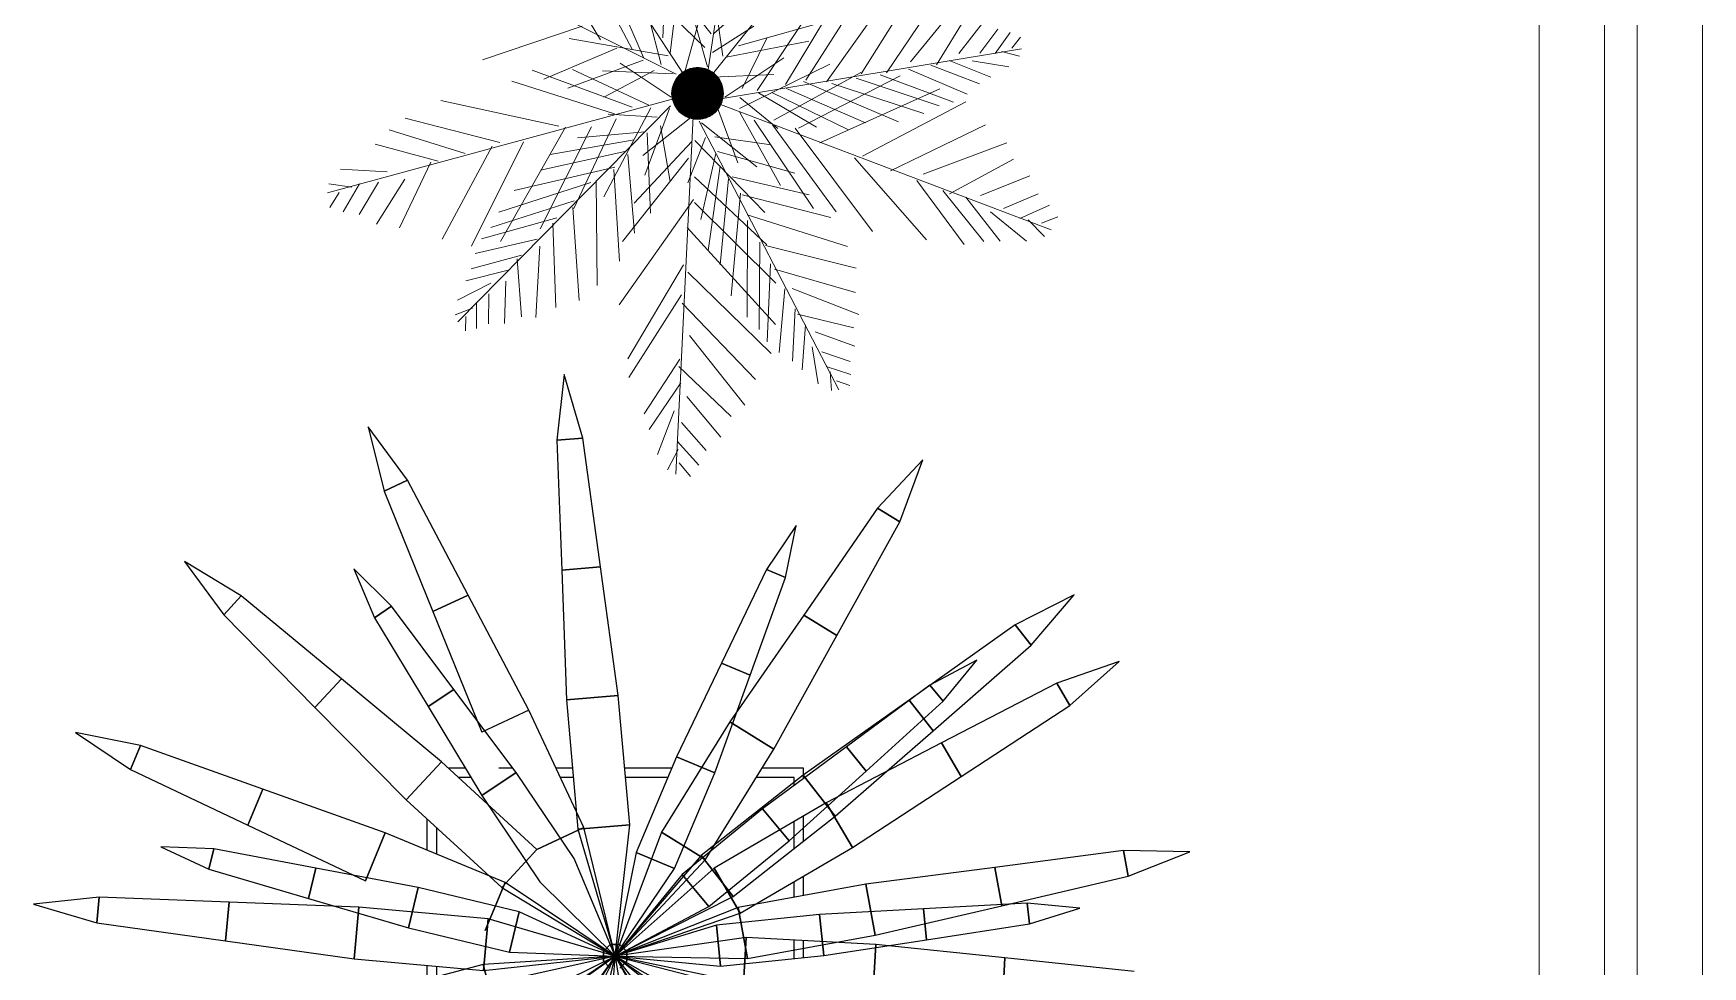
# Model space of a CAD drawing. Header units: inches. Extents: x -98933 to 1585249, y -3352739 to 192771.
# Drawn here: x 42597.1 to 42648.2, y 50058.7 to 50087.3 of the extents above; entities that cross this region are included whole.
import ezdxf

# ---------------------------------------------------------------- set-up
doc = ezdxf.new("R2010")
doc.units = ezdxf.units.IN
doc.header["$MEASUREMENT"] = 0
doc.layers.get('0').update_dxf_attribs({"lineweight": 0})
doc.layers.add('BOUNDARY', color=7, linetype='Continuous', lineweight=0, true_color=0x999900)
doc.layers.add('IFF-PLANTS', color=3, linetype='Continuous', lineweight=0)
doc.layers.add('PEJZAJ', color=7, linetype='Continuous')

# ---------------------------------------------------------------- blocks, each defined once
blk = doc.blocks.new('BITKI4')
at = {"color": 3}
for p, q in [((-0.0424, 0.4646), (-0.0482, 0.4122)), ((-0.0424, 0.4646), (-0.0482, 0.4122)), ((-0.0276, 0.414), (-0.0424, 0.4646)), ((-0.0276, 0.414), (-0.0424, 0.4646)), ((-0.0424, 0.4646), (-0.0424, 0.4646)), ((-0.0424, 0.4646), (-0.0424, 0.4646)), ((-0.1673, 0.3803), (-0.1985, 0.4228)), ((-0.1985, 0.4228), (-0.186, 0.3716)), ((-0.1985, 0.4228), (-0.1985, 0.4228)), ((-0.0276, 0.414), (-0.0482, 0.4122)), ((-0.0482, 0.4122), (-0.0276, 0.414)), ((-0.0482, 0.4122), (-0.0276, 0.414)), ((-0.0276, 0.414), (-0.0482, 0.4122)), ((-0.0134, 0.3114), (-0.0276, 0.414)), ((-0.0134, 0.3114), (-0.0276, 0.414)), ((-0.0482, 0.4122), (-0.0443, 0.3087)), ((-0.0482, 0.4122), (-0.0443, 0.3087)), ((0.2434, 0.3966), (0.2073, 0.3581)), ((0.2249, 0.3472), (0.2434, 0.3966)), ((0.2434, 0.3966), (0.2434, 0.3966)), ((-0.186, 0.3716), (-0.1673, 0.3803)), ((-0.1673, 0.3803), (-0.186, 0.3716)), ((-0.1189, 0.2888), (-0.1673, 0.3803)), ((-0.186, 0.3716), (-0.147, 0.2757)), ((0.2073, 0.3581), (0.1484, 0.2729)), ((0.1748, 0.2566), (0.2249, 0.3472)), ((0.2073, 0.3581), (0.2249, 0.3472)), ((0.2249, 0.3472), (0.2073, 0.3581)), ((0.1424, 0.3442), (0.1188, 0.3093)), ((0.134, 0.3029), (0.1424, 0.3442)), ((0.1424, 0.3442), (0.1424, 0.3442)), ((-0.2998, 0.2882), (-0.3449, 0.3155)), ((-0.3449, 0.3155), (-0.3449, 0.3155)), ((-0.3449, 0.3155), (-0.3137, 0.273)), ((-0.2998, 0.2882), (-0.3449, 0.3155)), ((-0.3449, 0.3155), (-0.3449, 0.3155)), ((-0.3449, 0.3155), (-0.3137, 0.273)), ((-0.18, 0.28), (-0.21, 0.3097)), ((-0.21, 0.3097), (-0.21, 0.3097)), ((-0.21, 0.3097), (-0.1937, 0.2708)), ((-0.0443, 0.3087), (-0.0134, 0.3114)), ((-0.0443, 0.3087), (-0.0134, 0.3114)), ((-0.0134, 0.3114), (-0.0443, 0.3087)), ((-0.0134, 0.3114), (-0.0443, 0.3087)), ((-0.0443, 0.3087), (-0.0405, 0.2053)), ((-0.0443, 0.3087), (-0.0405, 0.2053)), ((0.0007, 0.2089), (-0.0134, 0.3114)), ((0.0007, 0.2089), (-0.0134, 0.3114)), ((0.1188, 0.3093), (0.0829, 0.2346)), ((0.1188, 0.3093), (0.134, 0.3029)), ((0.134, 0.3029), (0.1188, 0.3093)), ((0.1058, 0.225), (0.134, 0.3029)), ((-0.2998, 0.2882), (-0.3137, 0.273)), ((-0.3137, 0.273), (-0.2998, 0.2882)), ((-0.2998, 0.2882), (-0.3137, 0.273)), ((-0.3137, 0.273), (-0.2998, 0.2882)), ((-0.22, 0.2221), (-0.2998, 0.2882)), ((-0.22, 0.2221), (-0.2998, 0.2882)), ((-0.1937, 0.2708), (-0.18, 0.28)), ((-0.18, 0.28), (-0.1937, 0.2708)), ((-0.1303, 0.2137), (-0.18, 0.28)), ((-0.1189, 0.2888), (-0.147, 0.2757)), ((-0.147, 0.2757), (-0.1189, 0.2888)), ((-0.0705, 0.1972), (-0.1189, 0.2888)), ((0.3639, 0.2889), (0.3168, 0.265)), ((0.3639, 0.2889), (0.3168, 0.265)), ((0.3296, 0.2488), (0.3639, 0.2889)), ((0.3296, 0.2488), (0.3639, 0.2889)), ((0.3639, 0.2889), (0.3639, 0.2889)), ((0.3639, 0.2889), (0.3639, 0.2889)), ((-0.3137, 0.273), (-0.241, 0.1993)), ((-0.3137, 0.273), (-0.241, 0.1993)), ((-0.1937, 0.2708), (-0.1509, 0.1999)), ((-0.147, 0.2757), (-0.108, 0.1797)), ((0.1484, 0.2729), (0.0896, 0.1877)), ((0.1748, 0.2566), (0.1484, 0.2729)), ((0.1484, 0.2729), (0.1748, 0.2566)), ((0.1247, 0.1659), (0.1748, 0.2566)), ((0.3168, 0.265), (0.2324, 0.2051)), ((0.3168, 0.265), (0.2324, 0.2051)), ((0.3296, 0.2488), (0.3168, 0.265)), ((0.3168, 0.265), (0.3296, 0.2488)), ((0.3296, 0.2488), (0.3168, 0.265)), ((0.3168, 0.265), (0.3296, 0.2488)), ((0.2516, 0.1807), (0.3296, 0.2488)), ((0.2516, 0.1807), (0.3296, 0.2488)), ((0.0829, 0.2346), (0.047, 0.16)), ((0.0829, 0.2346), (0.1058, 0.225)), ((0.1058, 0.225), (0.0829, 0.2346)), ((0.2863, 0.2369), (0.249, 0.2171)), ((0.2595, 0.2043), (0.2863, 0.2369)), ((0.2863, 0.2369), (0.2863, 0.2369)), ((0.3999, 0.2359), (0.3501, 0.2187)), ((0.3605, 0.2009), (0.3999, 0.2359)), ((0.3999, 0.2359), (0.3999, 0.2359)), ((-0.241, 0.1993), (-0.22, 0.2221)), ((-0.241, 0.1993), (-0.22, 0.2221)), ((-0.22, 0.2221), (-0.241, 0.1993)), ((-0.22, 0.2221), (-0.241, 0.1993)), ((-0.1403, 0.156), (-0.22, 0.2221)), ((-0.1403, 0.156), (-0.22, 0.2221)), ((-0.1509, 0.1999), (-0.1303, 0.2137)), ((-0.1303, 0.2137), (-0.1509, 0.1999)), ((-0.0806, 0.1475), (-0.1303, 0.2137)), ((0.0775, 0.1471), (0.1058, 0.225)), ((0.249, 0.2171), (0.1824, 0.1678)), ((0.249, 0.2171), (0.2595, 0.2043)), ((0.2595, 0.2043), (0.249, 0.2171)), ((0.3501, 0.2187), (0.2582, 0.171)), ((0.3501, 0.2187), (0.3605, 0.2009)), ((0.3605, 0.2009), (0.3501, 0.2187)), ((-0.1509, 0.1999), (-0.1081, 0.129)), ((0.0007, 0.2089), (-0.0405, 0.2053)), ((-0.0405, 0.2053), (0.0007, 0.2089)), ((0.0007, 0.2089), (-0.0405, 0.2053)), ((-0.0405, 0.2053), (0.0007, 0.2089)), ((-0.0405, 0.2053), (-0.0315, 0.1022)), ((-0.0405, 0.2053), (-0.0315, 0.1022)), ((0.0098, 0.1058), (0.0007, 0.2089)), ((0.0098, 0.1058), (0.0007, 0.2089)), ((0.2324, 0.2051), (0.1479, 0.1452)), ((0.2324, 0.2051), (0.1479, 0.1452)), ((0.1981, 0.1486), (0.2595, 0.2043)), ((0.2324, 0.2051), (0.2516, 0.1807)), ((0.2324, 0.2051), (0.2516, 0.1807)), ((0.2516, 0.1807), (0.2324, 0.2051)), ((0.2516, 0.1807), (0.2324, 0.2051)), ((0.2738, 0.1442), (0.3605, 0.2009)), ((-0.241, 0.1993), (-0.1683, 0.1256)), ((-0.241, 0.1993), (-0.1683, 0.1256)), ((-0.0705, 0.1972), (-0.108, 0.1797)), ((-0.0268, 0.1035), (-0.0705, 0.1972)), ((0.0896, 0.1877), (0.0351, 0.0998)), ((0.1247, 0.1659), (0.0896, 0.1877)), ((0.0896, 0.1877), (0.1247, 0.1659)), ((-0.38, 0.169), (-0.4318, 0.1793)), ((-0.4318, 0.1793), (-0.3879, 0.1499)), ((-0.4318, 0.1793), (-0.4318, 0.1793)), ((0.1735, 0.1127), (0.2516, 0.1807)), ((0.1735, 0.1127), (0.2516, 0.1807)), ((-0.3879, 0.1499), (-0.38, 0.169)), ((-0.38, 0.169), (-0.3879, 0.1499)), ((-0.2825, 0.1342), (-0.38, 0.169)), ((0.047, 0.16), (0.015, 0.0837)), ((0.0775, 0.1471), (0.047, 0.16)), ((0.047, 0.16), (0.0775, 0.1471)), ((0.0702, 0.078), (0.1247, 0.1659)), ((0.1824, 0.1678), (0.1157, 0.1186)), ((0.2582, 0.171), (0.1663, 0.1233)), ((0.1824, 0.1678), (0.1981, 0.1486)), ((0.1981, 0.1486), (0.1824, 0.1678)), ((0.2738, 0.1442), (0.2582, 0.171)), ((0.2582, 0.171), (0.2738, 0.1442)), ((-0.3879, 0.1499), (-0.2944, 0.1055)), ((-0.1403, 0.156), (-0.1683, 0.1256)), ((-0.1683, 0.1256), (-0.1403, 0.156)), ((-0.1403, 0.156), (-0.1683, 0.1256)), ((-0.1683, 0.1256), (-0.1403, 0.156)), ((-0.0641, 0.0861), (-0.1403, 0.156)), ((-0.1037, 0.1225), (-0.1403, 0.156)), ((-0.0806, 0.1475), (-0.1081, 0.129)), ((-0.1081, 0.129), (-0.0806, 0.1475)), ((-0.0833, 0.151), (-0.0946, 0.151)), ((-0.0833, 0.151), (-0.0946, 0.151)), ((-0.0833, 0.151), (-0.0946, 0.151)), ((-0.0344, 0.0789), (-0.0806, 0.1475)), ((0.0455, 0.0709), (0.0775, 0.1471)), ((0.1367, 0.093), (0.1981, 0.1486)), ((-0.2825, 0.1342), (-0.2944, 0.1055)), ((-0.2944, 0.1055), (-0.2825, 0.1342)), ((-0.185, 0.0993), (-0.2825, 0.1342)), ((0.1479, 0.1452), (0.0666, 0.0812)), ((0.1479, 0.1452), (0.0666, 0.0812)), ((0.1407, 0.1371), (0.1407, 0.1435)), ((0.1407, 0.1371), (0.1407, 0.1435)), ((0.1735, 0.1127), (0.1479, 0.1452)), ((0.1479, 0.1452), (0.1735, 0.1127)), ((0.1479, 0.1452), (0.1735, 0.1127)), ((0.1735, 0.1127), (0.1479, 0.1452)), ((0.1872, 0.0876), (0.2738, 0.1442)), ((-0.1683, 0.1256), (-0.092, 0.0557)), ((-0.1683, 0.1256), (-0.092, 0.0557)), ((-0.1081, 0.129), (-0.0618, 0.0604)), ((0.1663, 0.1233), (0.077, 0.0711)), ((0.1872, 0.0876), (0.1663, 0.1233)), ((0.1663, 0.1233), (0.1872, 0.0876)), ((0.1157, 0.1186), (0.0517, 0.0662)), ((0.0922, 0.0487), (0.1735, 0.1127)), ((0.0922, 0.0487), (0.1735, 0.1127)), ((0.1367, 0.093), (0.1157, 0.1186)), ((0.1157, 0.1186), (0.1367, 0.093)), ((0.1407, 0.0868), (0.1407, 0.1083)), ((0.1482, 0.0928), (0.1482, 0.1127)), ((0.1482, 0.0928), (0.1482, 0.1127)), ((0.1482, 0.0928), (0.1482, 0.1127)), ((0.1482, 0.0928), (0.1482, 0.1127)), ((0.1482, 0.0928), (0.1482, 0.1127)), ((-0.2944, 0.1055), (-0.2008, 0.0611)), ((-0.185, 0.0993), (-0.2008, 0.0611)), ((-0.2008, 0.0611), (-0.185, 0.0993)), ((-0.0894, 0.0597), (-0.185, 0.0993)), ((-0.0643, 0.086), (-0.0268, 0.1035)), ((-0.0268, 0.1035), (-0.0643, 0.086)), ((0.0098, 0.1058), (-0.0315, 0.1022)), ((0.0098, 0.1058), (-0.0315, 0.1022)), ((-0.0315, 0.1022), (0.0098, 0.1058)), ((-0.0315, 0.1022), (0.0098, 0.1058)), ((-0.0315, 0.1022), (-0.0018, 0.001)), ((-0.0315, 0.1022), (-0.0018, 0.001)), ((-0.0018, 0.001), (-0.0268, 0.1035)), ((-0.0018, 0.001), (0.0098, 0.1058)), ((-0.0018, 0.001), (0.0098, 0.1058)), ((0.0351, 0.0998), (-0.0018, 0.001)), ((0.0351, 0.0998), (0.0702, 0.078)), ((0.0702, 0.078), (0.0351, 0.0998)), ((-0.3217, 0.0865), (-0.3638, 0.0881)), ((-0.3638, 0.0881), (-0.3638, 0.0881)), ((-0.3638, 0.0881), (-0.3255, 0.0704)), ((-0.3255, 0.0704), (-0.3217, 0.0865)), ((-0.3217, 0.0865), (-0.3255, 0.0704)), ((-0.2403, 0.0711), (-0.3217, 0.0865)), ((-0.0641, 0.0861), (-0.092, 0.0557)), ((-0.0641, 0.0861), (-0.092, 0.0557)), ((-0.092, 0.0557), (-0.0641, 0.0861)), ((-0.092, 0.0557), (-0.0641, 0.0861)), ((0.015, 0.0837), (-0.0018, 0.001)), ((0.0666, 0.0812), (-0.0018, 0.001)), ((0.0666, 0.0812), (-0.0018, 0.001)), ((0.0455, 0.0709), (0.015, 0.0837)), ((0.015, 0.0837), (0.0455, 0.0709)), ((0.0922, 0.0487), (0.0666, 0.0812)), ((0.0922, 0.0487), (0.0666, 0.0812)), ((0.0666, 0.0812), (0.0922, 0.0487)), ((0.0666, 0.0812), (0.0922, 0.0487)), ((0.0727, 0.0406), (0.1367, 0.093)), ((0.0979, 0.0354), (0.1872, 0.0876)), ((0.4033, 0.0853), (0.3006, 0.0718)), ((0.4033, 0.0853), (0.3006, 0.0718)), ((0.407, 0.0649), (0.4033, 0.0853)), ((0.4561, 0.0843), (0.4033, 0.0853)), ((0.4033, 0.0853), (0.407, 0.0649)), ((0.407, 0.0649), (0.4033, 0.0853)), ((0.4561, 0.0843), (0.4033, 0.0853)), ((0.4033, 0.0853), (0.407, 0.0649)), ((0.407, 0.0649), (0.4561, 0.0843)), ((0.407, 0.0649), (0.4561, 0.0843)), ((0.4561, 0.0843), (0.4561, 0.0843)), ((0.4561, 0.0843), (0.4561, 0.0843)), ((-0.3255, 0.0704), (-0.2461, 0.047)), ((-0.2461, 0.047), (-0.2403, 0.0711)), ((-0.2403, 0.0711), (-0.2461, 0.047)), ((-0.1589, 0.0558), (-0.2403, 0.0711)), ((-0.0018, 0.001), (-0.0344, 0.0789)), ((-0.0018, 0.001), (0.0702, 0.078)), ((0.077, 0.0711), (-0.0018, 0.001)), ((-0.0018, 0.001), (0.0455, 0.0709)), ((0.077, 0.0711), (0.0979, 0.0354)), ((0.0979, 0.0354), (0.077, 0.0711)), ((0.3006, 0.0718), (0.198, 0.0584)), ((0.3006, 0.0718), (0.198, 0.0584)), ((0.3006, 0.0718), (0.3062, 0.0413)), ((0.3006, 0.0718), (0.3062, 0.0413)), ((0.3062, 0.0413), (0.3006, 0.0718)), ((0.3062, 0.0413), (0.3006, 0.0718)), ((-0.1589, 0.0558), (-0.1666, 0.0236)), ((-0.1666, 0.0236), (-0.1589, 0.0558)), ((-0.0784, 0.0364), (-0.1589, 0.0558)), ((-0.1053, 0.0215), (-0.0894, 0.0597)), ((-0.0894, 0.0597), (-0.1053, 0.0215)), ((-0.092, 0.0557), (-0.0018, 0.001)), ((-0.092, 0.0557), (-0.0018, 0.001)), ((-0.0018, 0.001), (-0.0894, 0.0597)), ((-0.0618, 0.0604), (-0.0018, 0.001)), ((0.0517, 0.0662), (-0.0018, 0.001)), ((0.0727, 0.0406), (0.0517, 0.0662)), ((0.0517, 0.0662), (0.0727, 0.0406)), ((0.198, 0.0584), (0.0962, 0.0399)), ((0.198, 0.0584), (0.0962, 0.0399)), ((0.2054, 0.0177), (0.198, 0.0584)), ((0.198, 0.0584), (0.2054, 0.0177)), ((0.198, 0.0584), (0.2054, 0.0177)), ((0.2054, 0.0177), (0.198, 0.0584)), ((0.3062, 0.0413), (0.407, 0.0649)), ((0.3062, 0.0413), (0.407, 0.0649)), ((-0.413, 0.0482), (-0.4654, 0.0425)), ((-0.413, 0.0482), (-0.4654, 0.0425)), ((-0.4654, 0.0425), (-0.4654, 0.0425)), ((-0.4654, 0.0425), (-0.4148, 0.0276)), ((-0.4654, 0.0425), (-0.4654, 0.0425)), ((-0.4654, 0.0425), (-0.4148, 0.0276)), ((-0.413, 0.0482), (-0.4148, 0.0276)), ((-0.4148, 0.0276), (-0.413, 0.0482)), ((-0.413, 0.0482), (-0.4148, 0.0276)), ((-0.4148, 0.0276), (-0.413, 0.0482)), ((-0.3095, 0.0441), (-0.413, 0.0482)), ((-0.3095, 0.0441), (-0.413, 0.0482)), ((-0.3123, 0.0132), (-0.3095, 0.0441)), ((-0.3123, 0.0132), (-0.3095, 0.0441)), ((-0.3095, 0.0441), (-0.3123, 0.0132)), ((-0.3095, 0.0441), (-0.3123, 0.0132)), ((-0.206, 0.0401), (-0.3095, 0.0441)), ((-0.206, 0.0401), (-0.3095, 0.0441)), ((-0.2461, 0.047), (-0.1666, 0.0236)), ((-0.2097, -0.0011), (-0.206, 0.0401)), ((-0.206, 0.0401), (-0.2097, -0.0011)), ((-0.2097, -0.0011), (-0.206, 0.0401)), ((-0.206, 0.0401), (-0.2097, -0.0011)), ((-0.103, 0.0308), (-0.206, 0.0401)), ((-0.0018, 0.001), (0.0922, 0.0487)), ((-0.0018, 0.001), (0.0922, 0.0487)), ((-0.0018, 0.001), (0.0727, 0.0406)), ((0.2054, 0.0177), (0.3062, 0.0413)), ((0.2054, 0.0177), (0.3062, 0.0413)), ((0.3265, 0.0432), (0.2438, 0.0388)), ((0.3265, 0.0432), (0.3282, 0.0267)), ((0.3282, 0.0267), (0.3265, 0.0432)), ((0.3685, 0.0392), (0.3265, 0.0432)), ((-0.4148, 0.0276), (-0.3123, 0.0132)), ((-0.4148, 0.0276), (-0.3123, 0.0132)), ((-0.103, 0.0308), (-0.1067, -0.0104)), ((-0.103, 0.0308), (-0.1067, -0.0104)), ((-0.1067, -0.0104), (-0.103, 0.0308)), ((-0.1067, -0.0104), (-0.103, 0.0308)), ((-0.0018, 0.001), (-0.103, 0.0308)), ((-0.0784, 0.0364), (-0.0861, 0.0043)), ((-0.0861, 0.0043), (-0.0784, 0.0364)), ((-0.0018, 0.001), (-0.0784, 0.0364)), ((0.0962, 0.0399), (-0.0018, 0.001)), ((0.0962, 0.0399), (-0.0018, 0.001)), ((-0.0018, 0.001), (0.0979, 0.0354)), ((0.1611, 0.0344), (0.0788, 0.0259)), ((0.1036, -0.0008), (0.0962, 0.0399)), ((0.1036, -0.0008), (0.0962, 0.0399)), ((0.0962, 0.0399), (0.1036, -0.0008)), ((0.0962, 0.0399), (0.1036, -0.0008)), ((0.2438, 0.0388), (0.1611, 0.0344)), ((0.1611, 0.0344), (0.1645, 0.0015)), ((0.1645, 0.0015), (0.1611, 0.0344)), ((0.2438, 0.0388), (0.2463, 0.0141)), ((0.2463, 0.0141), (0.2438, 0.0388)), ((0.2463, 0.0141), (0.3282, 0.0267)), ((0.3282, 0.0267), (0.3685, 0.0392)), ((0.3685, 0.0392), (0.3685, 0.0392)), ((-0.1666, 0.0236), (-0.0861, 0.0043)), ((0.0788, 0.0259), (-0.0018, 0.001)), ((0.1026, 0.016), (-0.0018, 0.001)), ((0.0822, -0.007), (0.0788, 0.0259)), ((0.0788, 0.0259), (0.0822, -0.007)), ((0.1026, 0.016), (0.1003, -0.0253)), ((0.1003, -0.0253), (0.1026, 0.016)), ((0.2058, 0.0104), (0.1026, 0.016)), ((0.1036, -0.0008), (0.2054, 0.0177)), ((0.1036, -0.0008), (0.2054, 0.0177)), ((0.1645, 0.0015), (0.2463, 0.0141)), ((-0.3123, 0.0132), (-0.2097, -0.0011)), ((-0.3123, 0.0132), (-0.2097, -0.0011)), ((-0.0018, 0.001), (-0.1071, -0.0056)), ((-0.1067, -0.0104), (-0.0018, 0.001)), ((-0.1067, -0.0104), (-0.0018, 0.001)), ((-0.0965, -0.0455), (-0.0018, 0.001)), ((-0.0018, 0.001), (-0.0891, -0.0583)), ((-0.0018, 0.001), (-0.0891, -0.0583)), ((-0.0861, 0.0043), (-0.0018, 0.001)), ((-0.0018, 0.001), (-0.0842, -0.0173)), ((-0.0708, -0.0476), (-0.0018, 0.001)), ((-0.0018, 0.001), (-0.0635, -0.0846)), ((-0.0595, -0.0873), (-0.0018, 0.001)), ((-0.0595, -0.0873), (-0.0018, 0.001)), ((-0.0018, 0.001), (-0.0399, -0.0743)), ((-0.0259, -0.1017), (-0.0018, 0.001)), ((-0.0112, 0.0049), (-0.0057, 0.0104)), ((-0.0057, 0.0104), (-0.0112, 0.0049)), ((-0.0057, 0.0104), (-0.0112, 0.0049)), ((-0.0112, 0.0049), (-0.0057, 0.0104)), ((-0.0112, 0.0049), (-0.0112, 0.0049)), ((-0.0112, -0.0029), (-0.0112, 0.0049)), ((-0.0112, 0.0049), (-0.0112, 0.0049)), ((-0.0112, 0.0049), (-0.0112, -0.0029)), ((-0.0112, 0.0049), (-0.0112, -0.0029)), ((-0.0112, 0.0049), (-0.0112, 0.0049)), ((-0.0112, -0.0029), (-0.0112, 0.0049)), ((-0.0112, 0.0049), (-0.0112, 0.0049)), ((-0.008, -0.0832), (-0.0018, 0.001)), ((-0.0057, 0.0104), (0.002, 0.0104)), ((0.002, 0.0104), (-0.0057, 0.0104)), ((-0.0057, 0.0104), (-0.0057, 0.0104)), ((-0.0057, 0.0104), (-0.0057, 0.0104)), ((-0.0057, 0.0104), (-0.0057, 0.0104)), ((-0.0057, 0.0104), (-0.0057, 0.0104)), ((0.002, 0.0104), (-0.0057, 0.0104)), ((-0.0057, 0.0104), (0.002, 0.0104)), ((0.1014, -0.0206), (-0.0018, 0.001)), ((-0.0018, 0.001), (0.1036, -0.0008)), ((-0.0018, 0.001), (0.1003, -0.0253)), ((0.1014, -0.0206), (-0.0018, 0.001)), ((-0.0018, 0.001), (0.1036, -0.0008)), ((-0.0018, 0.001), (-0.0018, 0.001)), ((-0.0018, 0.001), (-0.0018, 0.001)), ((-0.0018, 0.001), (-0.0018, 0.001)), ((-0.0018, 0.001), (-0.0018, 0.001)), ((-0.0018, 0.001), (0.0147, -0.1032)), ((0.0535, -0.0888), (-0.0018, 0.001)), ((-0.0018, 0.001), (-0.0018, 0.001)), ((-0.0018, 0.001), (0.0852, -0.0586)), ((-0.0018, 0.001), (-0.0018, 0.001)), ((-0.0018, 0.001), (-0.0018, 0.001)), ((-0.0018, 0.001), (-0.0018, 0.001)), ((-0.0018, 0.001), (-0.0018, 0.001)), ((-0.0018, 0.001), (-0.0018, 0.001)), ((-0.0018, 0.001), (-0.0018, 0.001)), ((-0.0018, 0.001), (-0.0018, 0.001)), ((-0.0018, 0.001), (0.0493, -0.0912)), ((0.0809, -0.0644), (-0.0018, 0.001)), ((-0.0018, 0.001), (-0.0018, 0.001)), ((-0.0018, 0.001), (-0.0018, 0.001)), ((-0.0018, 0.001), (-0.0018, 0.001)), ((-0.0018, 0.001), (-0.0018, 0.001)), ((-0.0018, 0.001), (-0.0018, 0.001)), ((-0.0018, 0.001), (-0.0018, 0.001)), ((-0.0018, 0.001), (-0.0018, 0.001)), ((-0.0018, 0.001), (-0.0018, 0.001)), ((-0.0018, 0.001), (0.0147, -0.1032)), ((0.0535, -0.0888), (-0.0018, 0.001)), ((-0.0018, 0.001), (-0.0018, 0.001)), ((-0.0018, 0.001), (0.0852, -0.0586)), ((-0.0018, 0.001), (-0.0018, 0.001)), ((-0.0018, 0.001), (-0.0018, 0.001)), ((-0.0018, 0.001), (-0.0018, 0.001)), ((-0.0018, 0.001), (-0.0018, 0.001)), ((-0.0018, 0.001), (-0.0018, 0.001)), ((-0.0018, 0.001), (-0.0018, 0.001)), ((-0.0018, 0.001), (0.0501, -0.0655)), ((0.0717, -0.0404), (-0.0018, 0.001)), ((-0.0018, 0.001), (-0.0018, 0.001)), ((-0.0018, 0.001), (0.0822, -0.007)), ((-0.0018, 0.001), (-0.0018, 0.001)), ((-0.0018, 0.001), (-0.0018, 0.001)), ((-0.0018, 0.001), (-0.0018, 0.001)), ((-0.0018, 0.001), (-0.0018, 0.001)), ((0.002, 0.0104), (0.002, 0.0104)), ((0.002, 0.0104), (0.0075, 0.0049)), ((0.0075, 0.0049), (0.002, 0.0104)), ((0.002, 0.0104), (0.002, 0.0104)), ((0.002, 0.0104), (0.002, 0.0104)), ((0.0075, 0.0049), (0.002, 0.0104)), ((0.002, 0.0104), (0.0075, 0.0049)), ((0.002, 0.0104), (0.002, 0.0104)), ((0.0075, 0.0049), (0.0075, -0.0029)), ((0.0075, -0.0029), (0.0075, 0.0049)), ((0.0075, 0.0049), (0.0075, 0.0049)), ((0.0075, 0.0049), (0.0075, 0.0049)), ((0.0075, 0.0049), (0.0075, 0.0049)), ((0.0075, 0.0049), (0.0075, 0.0049)), ((0.0075, -0.0029), (0.0075, 0.0049)), ((0.0075, 0.0049), (0.0075, -0.0029)), ((0.0822, -0.007), (0.1645, 0.0015)), ((0.2036, -0.0309), (0.2058, 0.0104)), ((0.2058, 0.0104), (0.2036, -0.0309)), ((0.3088, -0.0003), (0.2058, 0.0104)), ((-0.2097, -0.0011), (-0.1067, -0.0104)), ((-0.2097, -0.0011), (-0.1067, -0.0104)), ((-0.1071, -0.0056), (-0.2071, -0.0321)), ((-0.0965, -0.0455), (-0.1071, -0.0056)), ((-0.1071, -0.0056), (-0.0965, -0.0455)), ((-0.0112, -0.0029), (-0.0112, -0.0029)), ((-0.0057, -0.0084), (-0.0112, -0.0029)), ((-0.0112, -0.0029), (-0.0112, -0.0029)), ((-0.0112, -0.0029), (-0.0057, -0.0084)), ((-0.0112, -0.0029), (-0.0057, -0.0084)), ((-0.0057, -0.0084), (-0.0112, -0.0029)), ((-0.0112, -0.0029), (-0.0112, -0.0029)), ((-0.0112, -0.0029), (-0.0112, -0.0029)), ((0.0075, -0.0029), (0.002, -0.0084)), ((0.002, -0.0084), (0.0075, -0.0029)), ((0.002, -0.0084), (0.0075, -0.0029)), ((0.0075, -0.0029), (0.002, -0.0084)), ((0.0075, -0.0029), (0.0075, -0.0029)), ((0.0075, -0.0029), (0.0075, -0.0029)), ((0.0075, -0.0029), (0.0075, -0.0029)), ((0.0075, -0.0029), (0.0075, -0.0029)), ((0.3071, -0.0313), (0.3088, -0.0003)), ((0.3088, -0.0003), (0.3071, -0.0313)), ((0.4118, -0.0111), (0.3088, -0.0003))]:
    blk.add_line(p, q, dxfattribs=at)
at = {"color": 1}
for p, q in [((-0.1214, 0.151), (-0.1348, 0.151)), ((-0.1214, 0.151), (-0.1348, 0.151)), ((-0.1214, 0.151), (-0.1348, 0.151)), ((-0.1214, 0.151), (-0.1348, 0.151)), ((-0.1214, 0.151), (-0.1348, 0.151)), ((-0.1214, 0.151), (-0.1348, 0.151)), ((-0.0357, 0.151), (-0.049, 0.151)), ((-0.0357, 0.151), (-0.049, 0.151)), ((-0.0357, 0.151), (-0.049, 0.151)), ((-0.0357, 0.151), (-0.049, 0.151)), ((-0.0357, 0.151), (-0.049, 0.151)), ((-0.0357, 0.151), (-0.049, 0.151)), ((0.0433, 0.151), (0.0058, 0.151)), ((0.0433, 0.151), (0.0058, 0.151)), ((0.0433, 0.151), (0.0058, 0.151)), ((0.0433, 0.151), (0.0058, 0.151)), ((0.0433, 0.151), (0.0058, 0.151)), ((0.0433, 0.151), (0.0058, 0.151)), ((0.1482, 0.151), (0.1155, 0.151)), ((0.1482, 0.151), (0.1155, 0.151)), ((0.1482, 0.151), (0.1155, 0.151)), ((0.1482, 0.151), (0.1155, 0.151)), ((0.1482, 0.151), (0.1155, 0.151)), ((0.1482, 0.151), (0.1155, 0.151)), ((0.1482, 0.1426), (0.1482, 0.151)), ((0.1482, 0.1426), (0.1482, 0.151)), ((0.1482, 0.1426), (0.1482, 0.151)), ((0.1482, 0.1426), (0.1482, 0.151)), ((0.1482, 0.1426), (0.1482, 0.151)), ((0.1482, 0.1426), (0.1482, 0.151)), ((0.1482, 0.151), (0.1482, 0.151)), ((0.1482, 0.151), (0.1482, 0.151)), ((0.1482, 0.151), (0.1482, 0.151)), ((0.1482, 0.151), (0.1482, 0.151)), ((-0.1169, 0.1435), (-0.1266, 0.1435)), ((-0.1169, 0.1435), (-0.1266, 0.1435)), ((-0.0351, 0.1435), (-0.0455, 0.1435)), ((-0.0351, 0.1435), (-0.0455, 0.1435)), ((0.0401, 0.1435), (0.0065, 0.1435)), ((0.0401, 0.1435), (0.0065, 0.1435)), ((0.1407, 0.1435), (0.1108, 0.1435)), ((0.1407, 0.1435), (0.1108, 0.1435)), ((-0.1518, 0.1105), (-0.1518, 0.0856)), ((-0.1443, 0.1036), (-0.1443, 0.0825)), ((0.1407, 0.048), (0.1407, 0.0604)), ((0.1407, 0.048), (0.1407, 0.0604)), ((0.1482, 0.0493), (0.1482, 0.0647)), ((0.1482, 0.0493), (0.1482, 0.0647)), ((0.1482, 0.0493), (0.1482, 0.0647)), ((0.1482, 0.0493), (0.1482, 0.0647)), ((0.1482, 0.0493), (0.1482, 0.0647)), ((0.1482, 0.0493), (0.1482, 0.0647)), ((0.1407, -0.0009), (0.1407, 0.014)), ((0.1407, -0.0009), (0.1407, 0.014)), ((0.1482, -0.0002), (0.1482, 0.0136)), ((0.1482, -0.0002), (0.1482, 0.0136)), ((0.1482, -0.0002), (0.1482, 0.0136)), ((0.1482, -0.0002), (0.1482, 0.0136)), ((0.1482, -0.0002), (0.1482, 0.0136)), ((0.1482, -0.0002), (0.1482, 0.0136)), ((-0.1518, -0.0063), (-0.1518, -0.0174)), ((-0.1443, -0.007), (-0.1443, -0.0155))]:
    blk.add_line(p, q, dxfattribs=at)
blk = doc.blocks.new('*X20')
at = {"color": 0}
for p, q in [((-66.0861, -112.7145), (-65.9668, -112.5952)), ((-66.0861, -112.7128), (-65.9686, -112.5952)), ((-66.0861, -112.711), (-65.9704, -112.5952)), ((-66.0861, -112.7092), (-65.9721, -112.5952)), ((-66.0861, -112.7162), (-65.9651, -112.5953)), ((-66.0861, -112.7074), (-65.974, -112.5953)), ((-66.086, -112.7179), (-65.9634, -112.5953)), ((-66.086, -112.7055), (-65.9758, -112.5954)), ((-66.0859, -112.7196), (-65.9618, -112.5954)), ((-66.0858, -112.7036), (-65.9777, -112.5955)), ((-66.0858, -112.7212), (-65.9601, -112.5956)), ((-66.0857, -112.7017), (-65.9796, -112.5957)), ((-66.0856, -112.7229), (-65.9585, -112.5957)), ((-66.0855, -112.6997), (-65.9816, -112.5958)), ((-66.0855, -112.7245), (-65.9569, -112.5959)), ((-66.0853, -112.7261), (-65.9553, -112.596)), ((-66.0853, -112.6978), (-65.9836, -112.5961)), ((-66.0851, -112.7276), (-65.9537, -112.5962)), ((-66.085, -112.6957), (-65.9856, -112.5963)), ((-66.0849, -112.7292), (-65.9522, -112.5965)), ((-66.0847, -112.6936), (-65.9877, -112.5967)), ((-66.0846, -112.7307), (-65.9506, -112.5967)), ((-66.0844, -112.7322), (-65.9491, -112.597)), ((-66.0843, -112.6915), (-65.9898, -112.597)), ((-66.0841, -112.7337), (-65.9476, -112.5972)), ((-66.0839, -112.6893), (-65.992, -112.5974)), ((-66.0838, -112.7352), (-65.9461, -112.5975)), ((-66.0835, -112.7367), (-65.9447, -112.5978)), ((-66.0835, -112.6871), (-65.9943, -112.5979)), ((-66.0832, -112.7381), (-65.9432, -112.5981)), ((-66.0829, -112.6848), (-65.9965, -112.5984)), ((-66.0829, -112.7395), (-65.9418, -112.5985)), ((-66.0825, -112.741), (-65.9404, -112.5988)), ((-66.0823, -112.6824), (-65.9989, -112.599)), ((-66.0821, -112.7424), (-65.939, -112.5992)), ((-66.0818, -112.7437), (-65.9376, -112.5996)), ((-66.0817, -112.68), (-66.0013, -112.5997)), ((-66.0814, -112.7451), (-65.9362, -112.6)), ((-66.081, -112.7465), (-65.9349, -112.6004)), ((-66.0809, -112.6775), (-66.0039, -112.6004)), ((-66.0805, -112.7478), (-65.9335, -112.6008)), ((-66.0801, -112.7491), (-65.9322, -112.6013)), ((-66.0801, -112.6749), (-66.0065, -112.6013)), ((-66.0796, -112.7505), (-65.9309, -112.6017)), ((-66.0792, -112.7518), (-65.9296, -112.6022)), ((-66.0791, -112.6722), (-66.0092, -112.6022)), ((-66.0787, -112.7531), (-65.9283, -112.6026)), ((-66.0782, -112.7543), (-65.927, -112.6031)), ((-66.0781, -112.6693), (-66.012, -112.6033)), ((-66.0777, -112.7556), (-65.9257, -112.6036)), ((-66.0772, -112.7569), (-65.9245, -112.6041)), ((-66.0768, -112.6663), (-66.015, -112.6045)), ((-66.0767, -112.7581), (-65.9232, -112.6047)), ((-66.0761, -112.7593), (-65.922, -112.6052)), ((-66.0756, -112.7606), (-65.9208, -112.6058)), ((-66.0754, -112.6632), (-66.0182, -112.6059)), ((-66.075, -112.7618), (-65.9196, -112.6063)), ((-66.0745, -112.763), (-65.9184, -112.6069)), ((-66.0739, -112.7641), (-65.9172, -112.6075)), ((-66.0738, -112.6598), (-66.0216, -112.6075)), ((-66.0733, -112.7653), (-65.916, -112.6081)), ((-66.0727, -112.7665), (-65.9149, -112.6087)), ((-66.0721, -112.7676), (-65.9137, -112.6093)), ((-66.0719, -112.6561), (-66.0253, -112.6095)), ((-66.0714, -112.7688), (-65.9126, -112.6099)), ((-66.0708, -112.7699), (-65.9114, -112.6105)), ((-66.0702, -112.771), (-65.9103, -112.6112)), ((-66.0695, -112.7721), (-65.9092, -112.6118)), ((-66.0695, -112.6519), (-66.0294, -112.6118)), ((-66.0688, -112.7732), (-65.9081, -112.6125)), ((-66.0682, -112.7743), (-65.907, -112.6132)), ((-66.0675, -112.7754), (-65.9059, -112.6139)), ((-66.0668, -112.7765), (-65.9049, -112.6146)), ((-66.0664, -112.6471), (-66.0342, -112.6149)), ((-66.0661, -112.7775), (-65.9038, -112.6153)), ((-66.0653, -112.7786), (-65.9028, -112.616)), ((-66.0646, -112.7796), (-65.9017, -112.6167)), ((-66.0639, -112.7807), (-65.9007, -112.6175)), ((-66.0631, -112.7817), (-65.8997, -112.6182)), ((-66.0624, -112.7827), (-65.8987, -112.619)), ((-66.062, -112.6409), (-66.0405, -112.6194)), ((-66.0616, -112.7837), (-65.8977, -112.6197)), ((-66.0608, -112.7847), (-65.8967, -112.6205)), ((-66.06, -112.7857), (-65.8957, -112.6213)), ((-66.0592, -112.7866), (-65.8947, -112.6221)), ((-66.0584, -112.7876), (-65.8938, -112.6229)), ((-66.0576, -112.7885), (-65.8928, -112.6237)), ((-66.0568, -112.7895), (-65.8919, -112.6246)), ((-66.056, -112.7904), (-65.8909, -112.6254)), ((-66.0551, -112.7913), (-65.89, -112.6262)), ((-66.0543, -112.7923), (-65.8891, -112.6271)), ((-66.0534, -112.7932), (-65.8882, -112.628)), ((-66.0525, -112.7941), (-65.8873, -112.6288)), ((-66.0516, -112.7949), (-65.8864, -112.6297)), ((-66.0508, -112.7958), (-65.8855, -112.6306)), ((-66.0499, -112.7967), (-65.8847, -112.6315)), ((-66.0489, -112.7975), (-65.8838, -112.6324)), ((-66.048, -112.7984), (-65.883, -112.6333)), ((-66.0471, -112.7992), (-65.8821, -112.6343)), ((-66.0462, -112.8001), (-65.8813, -112.6352)), ((-66.0452, -112.8009), (-65.8805, -112.6361)), ((-66.0442, -112.8017), (-65.8797, -112.6371)), ((-66.0433, -112.8025), (-65.8789, -112.6381)), ((-66.0423, -112.8033), (-65.8781, -112.6391)), ((-66.0413, -112.8041), (-65.8773, -112.64)), ((-66.0403, -112.8048), (-65.8765, -112.641)), ((-66.0393, -112.8056), (-65.8758, -112.642)), ((-66.0383, -112.8063), (-65.875, -112.6431)), ((-66.0373, -112.8071), (-65.8743, -112.6441)), ((-66.0362, -112.8078), (-65.8735, -112.6451)), ((-66.0352, -112.8085), (-65.8728, -112.6462)), ((-66.0341, -112.8092), (-65.8721, -112.6472)), ((-66.0331, -112.8099), (-65.8714, -112.6483)), ((-66.032, -112.8106), (-65.8707, -112.6494)), ((-66.0309, -112.8113), (-65.87, -112.6504)), ((-66.0298, -112.812), (-65.8694, -112.6515)), ((-66.0287, -112.8127), (-65.8687, -112.6526)), ((-66.0276, -112.8133), (-65.868, -112.6538)), ((-66.0265, -112.8139), (-65.8674, -112.6549)), ((-66.0253, -112.8146), (-65.8668, -112.656)), ((-66.0242, -112.8152), (-65.8662, -112.6572)), ((-66.023, -112.8158), (-65.8655, -112.6583)), ((-66.0218, -112.8164), (-65.865, -112.6595)), ((-66.0207, -112.817), (-65.8644, -112.6607)), ((-66.0195, -112.8176), (-65.8638, -112.6619)), ((-66.0183, -112.8181), (-65.8632, -112.6631)), ((-66.017, -112.8187), (-65.8627, -112.6643)), ((-66.0158, -112.8192), (-65.8621, -112.6655)), ((-66.0146, -112.8197), (-65.8616, -112.6668)), ((-66.0133, -112.8203), (-65.8611, -112.668)), ((-66.0121, -112.8208), (-65.8606, -112.6693)), ((-66.0108, -112.8213), (-65.8601, -112.6706)), ((-66.0095, -112.8217), (-65.8596, -112.6718)), ((-66.0082, -112.8222), (-65.8591, -112.6731)), ((-66.0069, -112.8227), (-65.8587, -112.6745)), ((-66.0056, -112.8231), (-65.8582, -112.6758)), ((-66.0042, -112.8235), (-65.8578, -112.6771)), ((-66.0029, -112.8239), (-65.8574, -112.6785)), ((-66.0015, -112.8244), (-65.857, -112.6798)), ((-66.0001, -112.8247), (-65.8566, -112.6812)), ((-65.9987, -112.8251), (-65.8562, -112.6826)), ((-65.9973, -112.8255), (-65.8559, -112.684)), ((-65.9959, -112.8258), (-65.8555, -112.6855)), ((-65.9945, -112.8261), (-65.8552, -112.6869)), ((-65.993, -112.8264), (-65.8549, -112.6884)), ((-65.9915, -112.8267), (-65.8546, -112.6898)), ((-65.99, -112.827), (-65.8543, -112.6913)), ((-65.9885, -112.8273), (-65.8541, -112.6928)), ((-65.987, -112.8275), (-65.8538, -112.6943)), ((-65.9855, -112.8278), (-65.8536, -112.6959)), ((-65.9839, -112.828), (-65.8534, -112.6974)), ((-65.9823, -112.8281), (-65.8532, -112.699)), ((-65.9807, -112.8283), (-65.853, -112.7006)), ((-65.9791, -112.8285), (-65.8529, -112.7022)), ((-65.9775, -112.8286), (-65.8528, -112.7039)), ((-65.9758, -112.8287), (-65.8527, -112.7056)), ((-65.9741, -112.8288), (-65.8526, -112.7072)), ((-65.9724, -112.8288), (-65.8525, -112.7089)), ((-65.9707, -112.8289), (-65.8525, -112.7107)), ((-65.9689, -112.8289), (-65.8525, -112.7124)), ((-65.9671, -112.8289), (-65.8525, -112.7142)), ((-65.9653, -112.8288), (-65.8525, -112.716)), ((-65.9635, -112.8287), (-65.8526, -112.7179)), ((-65.9616, -112.8286), (-65.8527, -112.7198)), ((-65.9597, -112.8285), (-65.8529, -112.7217)), ((-65.9577, -112.8283), (-65.8531, -112.7236)), ((-65.9557, -112.8281), (-65.8533, -112.7256)), ((-65.9537, -112.8278), (-65.8535, -112.7276)), ((-65.9517, -112.8275), (-65.8538, -112.7297)), ((-65.9495, -112.8272), (-65.8542, -112.7318)), ((-65.9474, -112.8268), (-65.8546, -112.734)), ((-65.9452, -112.8264), (-65.855, -112.7362)), ((-65.9429, -112.8258), (-65.8555, -112.7384)), ((-65.9406, -112.8253), (-65.8561, -112.7408)), ((-65.9382, -112.8246), (-65.8567, -112.7432)), ((-65.9357, -112.8239), (-65.8574, -112.7457)), ((-65.9331, -112.8231), (-65.8582, -112.7482)), ((-65.9304, -112.8222), (-65.8591, -112.7509)), ((-65.9276, -112.8212), (-65.8602, -112.7537)), ((-65.9247, -112.82), (-65.8613, -112.7567)), ((-65.9216, -112.8187), (-65.8627, -112.7598)), ((-65.9183, -112.8171), (-65.8642, -112.7631)), ((-65.9147, -112.8153), (-65.866, -112.7667)), ((-65.9107, -112.8131), (-65.8682, -112.7706)), ((-65.9062, -112.8104), (-65.871, -112.7752)), ((-65.9006, -112.8065), (-65.8748, -112.7807)), ((-65.8915, -112.7992), (-65.8822, -112.7899))]:
    blk.add_line(p, q, dxfattribs=at)
blk = doc.blocks.new('PALM')
at = {"layer": 'IFF-PLANTS', "linetype": 'ByBlock'}
for p, q in [((-109.5, -153.8), (109.3, 332.8)), ((96.3, 300.1), (96.3, 332.8)), ((66.9, 254.4), (73.4, 319.7)), ((89.7, 290.3), (132.2, 306.7)), ((106.1, 316.5), (128.9, 326.3)), ((-254.9, 269.3), (-246.5, 287.4)), ((57.1, 215.2), (47.3, 293.6)), ((83.2, 264.2), (132.2, 283.8)), ((-252.1, 254.4), (-269.5, 273.9)), ((-132.8, -126.1), (-261.7, 280.8)), ((-250.7, 245), (-234.1, 277.4)), ((-240.7, 226), (-221.9, 263.8)), ((24.4, 149.9), (8.1, 260.9)), ((40.7, 185.8), (30.9, 277.3)), ((-245.2, 211.4), (-276.1, 253.9)), ((-227.4, 199.3), (-202.1, 253.4)), ((73.4, 228.3), (142, 257.7)), ((-493.3, 194.3), (-495.5, 219.1)), ((-473.5, 170.7), (-475.9, 216.2)), ((-230.2, 182.8), (-277.8, 224.3)), ((-227.5, 164.2), (-184.7, 233.9)), ((-207.1, 133.4), (-166.7, 225.5)), ((-14.8, 65), (-24.6, 218.5)), ((44, 195.6), (142, 225)), ((-480.8, 180), (-511.9, 190)), ((-112.7, -156.1), (-507.8, 202.5)), ((-450.7, 156.4), (-454.2, 209.1)), ((-419.5, 136), (-426.3, 210.3)), ((-397.6, 97.9), (-395.2, 200.2)), ((-356.1, 77.6), (-370.4, 202.5)), ((-224.3, 156.6), (-278.9, 205.9)), ((-205.4, 96.3), (-147.8, 200.4)), ((37.5, 149.9), (151.8, 202.2)), ((-331, 38.5), (-334.2, 187.3)), ((-294.7, 13), (-292.8, 177.3)), ((-214.9, 126.4), (-283.8, 184)), ((-190.6, 64), (-123.2, 176.8)), ((-446.4, 137.9), (-506.5, 164.3)), ((-204.1, 87), (-285, 161.8)), ((-193, 54.9), (-280.6, 141.2)), ((-250.9, -32.1), (-259.6, 152.7)), ((-178.6, 15.2), (-110.1, 146.5)), ((-44.2, -23.2), (-70.3, 156.4)), ((8.1, 114), (148.6, 163)), ((-412.1, 116.4), (-489.7, 131.3)), ((-87.3, -125.4), (259.9, 122.9)), ((-5, 71.5), (151.8, 120.5)), ((176.4, 62.7), (201.2, 120.8)), ((199, 85.8), (229.8, 128.3)), ((237.7, 105.6), (250.9, 128.2)), ((-389.2, 91.8), (-479.2, 110.7)), ((-183.8, 21.1), (-280.2, 117.1)), ((-218.8, -49.5), (-217.9, 111.7)), ((-163.3, -9.7), (-97.8, 101.4)), ((-63.8, -49.3), (-86.7, 100.9)), ((66.3, -12.2), (121.3, 97.8)), ((93.3, 8.3), (139.5, 108.4)), ((127.6, 30.7), (161, 114)), ((153.3, 48.9), (183.4, 116.1)), ((229.3, 101.5), (265.2, 95.6)), ((251.1, 112.9), (270.8, 110.5)), ((-163.5, -13.4), (-274.9, 79.8)), ((-76.9, -72.2), (-106.3, 74.8)), ((-34.4, 16), (138.8, 81.3)), ((10.4, -61.4), (64.7, 73.3)), ((36.9, -31.4), (98.5, 89.9)), ((214.2, 86), (256, 79.8)), ((-323.7, 29.3), (-458.2, 59.3)), ((-192.8, -75.1), (-188.7, 64.4)), ((-155.6, -37.9), (-96.6, 56.9)), ((159.5, 54.4), (239.1, 35.3)), ((193, 65.1), (252.3, 57.8)), ((-291.5, 1.6), (-440.5, 39.8)), ((-161.3, -39.4), (-255, 38)), ((-156.4, -111), (-158.5, 30.6)), ((-40.9, -19.9), (112.6, 29.1)), ((-31.9, -82.1), (7, 31.4)), ((-13.6, -71.5), (31, 41.5)), ((136.6, 25.4), (236.7, 15.5)), ((-156.9, -60), (-252.8, 12)), ((-144.9, -77.4), (-89.4, 21.3)), ((-83.4, -95), (-116.1, 19.3)), ((101.8, 12.4), (218.6, -10.3)), ((-216.7, -53.6), (-395.6, -22.9)), ((-132.5, -122.1), (-120.9, -22.9)), ((-57.3, -52.6), (76.7, -13.4)), ((-45.6, -95.3), (-22.2, -3.1)), ((75.7, -11.7), (203.8, -40.9)), ((-148.6, -77.1), (-229, -26.4)), ((-99.7, -124.4), (-135.7, -46)), ((-132.9, -94.7), (-84.9, -30.7)), ((-68.7, -109), (-62, -40.3)), ((33, -38.2), (179, -62.8)), ((-344.9, -165.9), (-431.3, -66.9)), ((-294.7, -169.5), (-398.4, -63.8)), ((-266.3, -162.7), (-351.7, -66.1)), ((-80.1, -98.3), (53.8, -52.6)), ((14, -60.4), (139.9, -88.4)), ((-416, -160.1), (-491.1, -93.2)), ((-380.2, -170), (-461.4, -83)), ((-180.2, -99.8), (-329.1, -82.3)), ((-237.2, -164.1), (-309.1, -78.7)), ((-196.3, -166.1), (-273, -82.8)), ((-142.7, -103.4), (-205.9, -75.8)), ((-18.7, -161.9), (112, -88.5)), ((-10.4, -76.4), (98, -103.3)), ((-451.5, -170), (-504.7, -107.8)), ((-160.5, -113.1), (-279.3, -108.8)), ((-176.1, -160), (-222.1, -94.6)), ((-83.4, -124.4), (14.6, -104.8)), ((-75.5, -156.3), (-12, -97.9)), ((-57.4, -115.6), (18.2, -141.5)), ((-44.6, -98.8), (66.4, -121.1)), ((-42.5, -162.8), (56.2, -96.4)), ((-514.4, -163.5), (-544.5, -133.9)), ((-484.9, -159), (-528.6, -118.3)), ((-149.9, -168.1), (-240.7, -126.4)), ((-137.6, -137.7), (-223.2, -147.6)), ((-560, -163.6), (-574.6, -150)), ((-111.5, -159.7), (-574.6, -424.7)), ((-535.6, -167.1), (-561.3, -141.3)), ((-262.9, -164), (-386, -241.1)), ((-213.3, -210.9), (-344.7, -163.9)), ((-167.9, -187.4), (-303.1, -145.6)), ((-107.6, -159.7), (1.3, -682.1)), ((-106.4, -156.1), (424, -213.9)), ((-146.2, -169.7), (-573, -166.4)), ((-544.9, -165.5), (-568.8, -176)), ((-502, -172.2), (-551.9, -188.5)), ((-470.1, -166.8), (-524.3, -199.2)), ((-443.3, -169.3), (-507.1, -205.9)), ((-411.7, -169.6), (-487.8, -217.4)), ((-370.9, -171.6), (-467.1, -225.4)), ((-336.9, -170.9), (-446.1, -227.6)), ((-301.9, -172.6), (-423.1, -234.6)), ((-245.7, -227.7), (-398.7, -177.1)), ((-237.4, -169.9), (-340, -235.1)), ((-216.5, -172.1), (-314.6, -241.1)), ((-197.6, -169.5), (-270.8, -230.3)), ((-170.9, -172), (-216.6, -223.6)), ((-136.7, -177.7), (-153.7, -262.3)), ((-72.5, -168.4), (270.9, -421.9)), ((-70.4, -171.9), (-21.5, -259)), ((-51.2, -181.1), (16.2, -166.2)), ((-44.6, -166.9), (40.3, -280.2)), ((-272.1, -253), (-450.6, -204)), ((-185.9, -206.6), (-248.5, -342.8)), ((-108.9, -195.8), (-243.9, -600.8)), ((-167.2, -191.9), (-207.9, -303.6)), ((-111.5, -198.9), (-179.3, -272.3)), ((-98.3, -189.3), (-23.1, -231.6)), ((-54, -193.8), (-55.2, -273.8)), ((-34.1, -200.8), (-21, -313.3)), ((-31, -198.8), (63.9, -192.6)), ((-328.5, -280.6), (-484.2, -228)), ((-209.9, -217.4), (-279.7, -352.4)), ((-127.3, -221.3), (-203.8, -244.8)), ((-98.8, -221.9), (-180.3, -337.7)), ((-114.3, -220), (-79.4, -279.5)), ((-94.2, -222.7), (-0.6, -295.9)), ((-127.8, -242.4), (-230.7, -289.6)), ((-125, -244.7), (-89.7, -333.1)), ((-86.1, -245), (24.1, -346.6)), ((-364, -307.3), (-506.5, -264.3)), ((-277.8, -260.9), (-369.7, -404)), ((-142.3, -280.6), (-245.8, -322.6)), ((-128.3, -263.4), (-93.1, -378)), ((-353, -303.2), (-423, -421.8)), ((-150.4, -305.1), (-115.1, -445.9)), ((-441.1, -352.2), (-537.7, -318.4)), ((-398.4, -326.7), (-450.4, -426.2)), ((-484.1, -361.3), (-556.9, -344.8)), ((-432.7, -346.2), (-478.5, -425.9)), ((-155, -337), (-287.6, -403)), ((-513.1, -384.6), (-564.3, -371.7)), ((-533.8, -401.9), (-577.7, -390.2)), ((-494.2, -386.3), (-537.8, -435.3)), ((-562.3, -413.5), (-586.6, -407.9)), ((-544.8, -406), (-564, -432.4))]:
    blk.add_line(p, q, dxfattribs=at)
blk.add_circle((-106.9, -155.2), 36.5, dxfattribs=at)
at = {"layer": 'IFF-PLANTS', "linetype": 'ByBlock', "xscale": 312.542239965011, "yscale": 312.542239965011, "zscale": 312.542239965011}
blk.add_blockref('*X20', (20511.3, 35072.1), dxfattribs=at)

msp = doc.modelspace()

# ---------------------------------------------------------------- linework, layer by layer
at = {"layer": 'BOUNDARY', "color": 7}
for p, q in [((42643.196, 49680.484), (42643.196, 50385.484)), ((42645.196, 49680.484), (42645.196, 50385.484)), ((42646.196, 49680.484), (42646.196, 50385.484)), ((42648.196, 49680.484), (42648.196, 50385.484))]:
    msp.add_line(p, q, dxfattribs=at)

# ---------------------------------------------------------------- block references
at = {"layer": 'IFF-PLANTS', "color": 7, "xscale": -0.02172476840241558, "yscale": 0.02172476839041337, "zscale": 0.0217247683944911, "rotation": 225}
msp.add_blockref('PALM', (42621.471, 50084.707), dxfattribs=at)
at = {"layer": 'PEJZAJ', "color": 7, "xscale": 38.40000000002328, "yscale": 38.39999999999418, "zscale": 38.40000000000001}
msp.add_blockref('BITKI4', (42614.993, 50059.006), dxfattribs=at)

doc.saveas('drawing.dxf')
